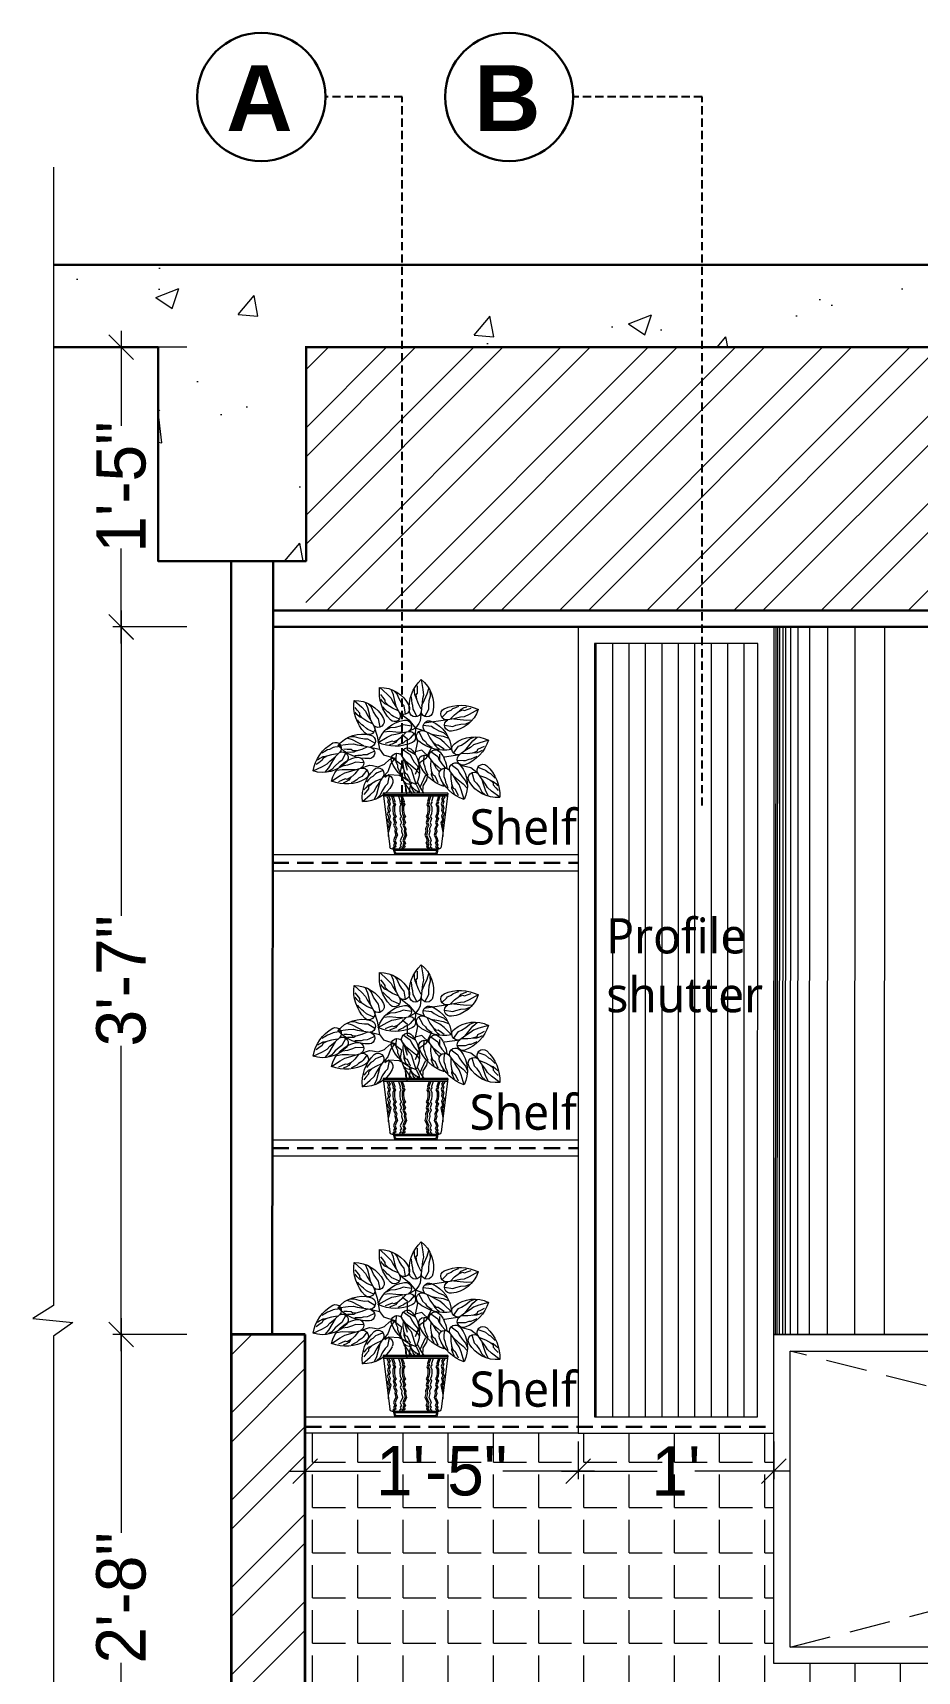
# Model space of a CAD drawing. Header units: millimetres. Extents: x 56222 to 3066687, y -650199 to -121287.
# Drawn here: x 140064.2 to 140118, y -185269.7 to -185170.2 of the extents above; entities that cross this region are included whole.
import ezdxf

# ---------------------------------------------------------------- set-up
doc = ezdxf.new("R2010")
doc.units = ezdxf.units.MM
doc.header["$MEASUREMENT"] = 0
doc.header["$PDMODE"] = 35
for name, pattern in [('00 . GROUND FLOOR$0$DASHED', [0.75, 0.5, -0.25]), ('DASHED', [0.75, 0.5, -0.25]), ('DASHED2', [0.375, 0.25, -0.125]), ('DASHEDX2', [1.5, 1, -0.5])]:
    doc.linetypes.add(name, pattern=pattern)
doc.layers.get('Defpoints').update_dxf_attribs({"color": 220})
doc.layers.add('AR HATCH-7', color=7, linetype='Continuous')
doc.layers.add('str coll', color=6, linetype='Continuous')
for name, color, linetype, lineweight in [('DIM.', 250, 'Continuous', 13), ('ELEVATION', 250, 'Continuous', 9), ('FURNITURE', 32, 'Continuous', 9), ('furniture dimensions', 1, 'DASHED', 0), ('FURNITURE-1', 252, 'Continuous', 13), ('Labelling', 1, 'Continuous', 25), ('SECTION ( SLAB PLine )', 104, 'Continuous', 30), ('Text', 7, 'Continuous', 15), ('wall', 7, 'Continuous', 30)]:
    doc.layers.add(name, color=color, linetype=linetype, lineweight=lineweight)
doc.layers.add('hatch', color=250, linetype='Continuous', lineweight=9, transparency=0.5)
doc.styles.add('century g', font='GOTHIC.TTF')
doc.styles.get("Standard").update_dxf_attribs({"font": 'arial.ttf', "height": 6})
doc.dimstyles.new('Archana', dxfattribs={"dimtxt": 2, "dimasz": 0.75, "dimexe": 0.5, "dimexo": 0.5, "dimgap": 0, "dimtad": 0, "dimzin": 0, "dimdsep": 46, "dimlunit": 4, "dimtxsty": 'century g', "dimblk": 'OBLIQUE', "dimcen": 0, "dimdle": 1, "dimclrd": 256, "dimclre": 256, "dimclrt": 256, "dimadec": 0, "dimazin": 0, "dimtfac": 1, "dimtofl": 0, "dimtmove": 1, "dimatfit": 3, "dimfxl": 1, "dimfxlon": 1, "dimtolj": 1, "dimtzin": 0, "dimlwd": -1, "dimlwe": -1, "dimarcsym": 0})

# ---------------------------------------------------------------- blocks, each defined once
blk = doc.blocks.new('_Oblique')
at = {"layer": 'wall', "color": 0, "lineweight": -2}
blk.add_line((-0.5, -0.5), (0.5, 0.5), dxfattribs=at)
blk = doc.blocks.new('*D308')
at = {"layer": 'Defpoints', "color": 0, "linetype": 'Continuous', "lineweight": 30, "transparency": 16777216}
for p in [(140069.627, -185249.264), (140077.89, -185249.264), (140080.812, -185281.264)]:
    blk.add_point(p, dxfattribs=at)
at = {"layer": 'furniture dimensions', "color": 5, "linetype": 'Continuous', "transparency": 16777216}
for p, q in [((140069.627, -185248.264), (140069.627, -185261.309)), ((140073.627, -185249.264), (140069.127, -185249.264)), ((140069.627, -185282.264), (140069.627, -185269.22))]:
    blk.add_line(p, q, dxfattribs=at)
at = {"layer": 'furniture dimensions', "color": 5, "linetype": 'ByBlock', "transparency": 16777216}
blk.add_line((140073.627, -185281.264), (140069.127, -185281.264), dxfattribs=at)
at = {"layer": 'furniture dimensions', "color": 5, "linetype": 'Continuous', "transparency": 16777216, "xscale": 1.5, "yscale": 1.5, "zscale": 1.5}
for p, rotation in [((140069.627, -185249.264), 90), ((140069.627, -185281.264), 270)]:
    blk.add_blockref('_Oblique', p, dxfattribs=dict(at, rotation=rotation))
at = {"layer": 'furniture dimensions', "linetype": 'Continuous', "lineweight": 0, "transparency": 16777216, "insert": (140069.627, -185265.264), "char_height": 3, "attachment_point": 5, "rotation": 90, "style": 'century g'}
blk.add_mtext('\\A1;2\'-8"', dxfattribs=at)
blk = doc.blocks.new('*D309')
at = {"layer": 'Defpoints', "color": 0, "linetype": 'Continuous', "lineweight": 30, "transparency": 16777216}
for p in [(140069.627, -185206.265), (140078.86, -185206.265), (140077.89, -185249.264)]:
    blk.add_point(p, dxfattribs=at)
at = {"layer": 'furniture dimensions', "color": 5, "linetype": 'Continuous', "transparency": 16777216}
for p, q in [((140069.627, -185205.265), (140069.627, -185223.821)), ((140073.627, -185206.265), (140069.127, -185206.265)), ((140069.627, -185250.264), (140069.627, -185231.709))]:
    blk.add_line(p, q, dxfattribs=at)
at = {"layer": 'furniture dimensions', "color": 5, "linetype": 'ByBlock', "transparency": 16777216}
blk.add_line((140073.627, -185249.264), (140069.127, -185249.264), dxfattribs=at)
at = {"layer": 'furniture dimensions', "color": 5, "linetype": 'Continuous', "transparency": 16777216, "xscale": 1.5, "yscale": 1.5, "zscale": 1.5}
for p, rotation in [((140069.627, -185206.265), 90), ((140069.627, -185249.264), 270)]:
    blk.add_blockref('_Oblique', p, dxfattribs=dict(at, rotation=rotation))
at = {"layer": 'furniture dimensions', "linetype": 'Continuous', "lineweight": 0, "transparency": 16777216, "insert": (140069.627, -185227.765), "char_height": 3, "attachment_point": 5, "rotation": 90, "style": 'century g'}
blk.add_mtext('\\A1;3\'-7"', dxfattribs=at)
blk = doc.blocks.new('*D310')
at = {"layer": 'Defpoints', "color": 0, "linetype": 'Continuous', "lineweight": 30, "transparency": 16777216}
for p in [(140069.627, -185189.264), (140080.812, -185189.264), (140080.812, -185206.264)]:
    blk.add_point(p, dxfattribs=at)
at = {"layer": 'furniture dimensions', "color": 5, "linetype": 'Continuous', "transparency": 16777216}
for p, q in [((140069.627, -185188.264), (140069.627, -185194.043)), ((140073.627, -185189.264), (140069.127, -185189.264)), ((140069.627, -185207.264), (140069.627, -185201.485))]:
    blk.add_line(p, q, dxfattribs=at)
at = {"layer": 'furniture dimensions', "color": 5, "linetype": 'ByBlock', "transparency": 16777216}
blk.add_line((140073.627, -185206.264), (140069.127, -185206.264), dxfattribs=at)
at = {"layer": 'furniture dimensions', "color": 5, "linetype": 'Continuous', "transparency": 16777216, "xscale": 1.5, "yscale": 1.5, "zscale": 1.5}
for p, rotation in [((140069.627, -185189.264), 90), ((140069.627, -185206.264), 270)]:
    blk.add_blockref('_Oblique', p, dxfattribs=dict(at, rotation=rotation))
at = {"layer": 'furniture dimensions', "linetype": 'Continuous', "lineweight": 0, "transparency": 16777216, "insert": (140069.627, -185197.764), "char_height": 3, "attachment_point": 5, "rotation": 90, "style": 'century g'}
blk.add_mtext('\\A1;1\'-5"', dxfattribs=at)
blk = doc.blocks.new('RH')
at = {"color": 251, "true_color": 0x636466}
for p, q in [((137588.9421, 17688.3348), (137589.1437, 17688.3348)), ((137588.9421, 17688.3348), (137588.9627, 17688.1676)), ((137588.9421, 17688.3303), (137589.1437, 17688.3303)), ((137588.9421, 17688.3259), (137589.1437, 17688.3259)), ((137589.1437, 17688.3348), (137589.1232, 17688.1676)), ((137588.9577, 17688.2147), (137588.9577, 17688.1997)), ((137589.1282, 17688.2147), (137589.1282, 17688.1997)), ((137588.9708, 17688.1603), (137589.1151, 17688.1603))]:
    blk.add_line(p, q, dxfattribs=at)
for points in [[(137589.0256, 17688.6903), (137589.0201, 17688.6588), (137589.0182, 17688.6417), (137589.0207, 17688.6296), (137589.0226, 17688.6087), (137589.0256, 17688.5897)], [(137589.0391, 17688.629), (137589.0404, 17688.6429), (137589.0366, 17688.648), (137589.0366, 17688.6607), (137589.0366, 17688.6708)], [(137589.1549, 17688.6657), (137589.1311, 17688.6443), (137589.119, 17688.632), (137589.1136, 17688.621), (137589.1022, 17688.6034), (137589.0928, 17688.5865)], [(137589.0132, 17688.5747), (137589.001, 17688.5979), (137589.0017, 17688.6081), (137588.9998, 17688.6246), (137588.996, 17688.6398), (137588.9972, 17688.6537)], [(137589.0226, 17688.6087), (137589.0144, 17688.6271), (137589.0061, 17688.6455), (137589.0017, 17688.6626)], [(137589.0252, 17688.5973), (137589.034, 17688.6144), (137589.0404, 17688.6328), (137589.0442, 17688.6398), (137589.0455, 17688.6505), (137589.0455, 17688.6594)], [(137589.0382, 17688.5747), (137589.0474, 17688.5922), (137589.0499, 17688.5973), (137589.0512, 17688.6093), (137589.0537, 17688.6157), (137589.0543, 17688.6258), (137589.055, 17688.636)], [(137589.0738, 17688.5824), (137589.0785, 17688.6082), (137589.0853, 17688.6158), (137589.094, 17688.6299), (137589.1004, 17688.6443), (137589.11, 17688.6544)], [(137589.0971, 17688.5928), (137589.1147, 17688.6008), (137589.131, 17688.6113), (137589.1383, 17688.6145), (137589.146, 17688.6222), (137589.1515, 17688.6291)], [(137589.1022, 17688.6034), (137589.107, 17688.6229), (137589.1119, 17688.6425), (137589.119, 17688.6587)], [(137589.1277, 17688.6091), (137589.1373, 17688.6193), (137589.1374, 17688.6257), (137589.1453, 17688.6356), (137589.1515, 17688.6436)], [(137589.1537, 17688.5418), (137589.1585, 17688.5676), (137589.1652, 17688.5752), (137589.1739, 17688.5893), (137589.1803, 17688.6037), (137589.1899, 17688.6139)], [(137589.2349, 17688.6251), (137589.211, 17688.6037), (137589.1989, 17688.5914), (137589.1935, 17688.5804), (137589.1821, 17688.5628), (137589.1727, 17688.5459)], [(137589.1821, 17688.5628), (137589.187, 17688.5823), (137589.1918, 17688.6019), (137589.1989, 17688.6181)], [(137588.8465, 17688.5963), (137588.8747, 17688.5811), (137588.8903, 17688.5739), (137588.9025, 17688.5726), (137588.923, 17688.5678), (137588.942, 17688.5647)], [(137588.923, 17688.5678), (137588.903, 17688.5657), (137588.8829, 17688.5637), (137588.8653, 17688.5648)], [(137588.9089, 17688.5898), (137588.8961, 17688.5954), (137588.8901, 17688.5934), (137588.878, 17688.5974), (137588.8684, 17688.6006)], [(137588.9346, 17688.5667), (137588.9212, 17688.5805), (137588.9057, 17688.5922), (137588.9003, 17688.598), (137588.8904, 17688.6026), (137588.882, 17688.6054)], [(137588.9602, 17688.5719), (137588.9464, 17688.5862), (137588.9424, 17688.5902), (137588.9314, 17688.5951), (137588.9261, 17688.5995), (137588.9167, 17688.6033), (137588.9073, 17688.6071)], [(137588.942, 17688.5647), (137589.0153, 17688.5539)], [(137589.0256, 17688.5897), (137589.0278, 17688.5616), (137589.0321, 17688.5529), (137589.0429, 17688.5386), (137589.0436, 17688.5171), (137589.0364, 17688.497), (137589.0452, 17688.4584)], [(137589.0928, 17688.5865), (137589.0639, 17688.5642), (137589.0429, 17688.5386)], [(137589.0934, 17688.567), (137589.1115, 17688.5751), (137589.1166, 17688.5775), (137589.125, 17688.5862), (137589.1309, 17688.5896), (137589.1377, 17688.5972), (137589.1445, 17688.6048)], [(137589.1733, 17688.5264), (137589.1914, 17688.5345), (137589.1965, 17688.5369), (137589.205, 17688.5456), (137589.2109, 17688.5491), (137589.2176, 17688.5566), (137589.2244, 17688.5642)], [(137589.177, 17688.5522), (137589.1946, 17688.5602), (137589.2109, 17688.5708), (137589.2182, 17688.5739), (137589.2259, 17688.5816), (137589.2314, 17688.5886)], [(137589.2076, 17688.5685), (137589.2172, 17688.5787), (137589.2173, 17688.5851), (137589.2252, 17688.595), (137589.2314, 17688.603)], [(137588.9524, 17688.5482), (137588.9265, 17688.5439), (137588.917, 17688.5477), (137588.9008, 17688.5511), (137588.8852, 17688.5522), (137588.8723, 17688.5578)], [(137588.9308, 17688.4712), (137588.9534, 17688.4938), (137588.9664, 17688.5052), (137588.9777, 17688.51), (137588.996, 17688.5204), (137589.0133, 17688.5288)], [(137588.996, 17688.5204), (137588.9762, 17688.5167), (137588.9564, 17688.5129), (137588.9398, 17688.5068)], [(137589.0185, 17688.5476), (137588.9925, 17688.5443), (137588.9845, 17688.5379), (137588.9699, 17688.5301), (137588.9552, 17688.5245), (137588.9445, 17688.5155)], [(137589.0068, 17688.5248), (137588.9978, 17688.5078), (137588.9864, 17688.492), (137588.9828, 17688.4849), (137588.9747, 17688.4777), (137588.9674, 17688.4726)], [(137589.0328, 17688.5271), (137589.0236, 17688.5095), (137589.0209, 17688.5045), (137589.0118, 17688.4966), (137589.008, 17688.4909), (137589.0001, 17688.4846), (137588.9921, 17688.4783)], [(137589.0133, 17688.5288), (137589.0429, 17688.5386), (137589.0649, 17688.528)], [(137589.0427, 17688.4551), (137589.0679, 17688.4692), (137589.0679, 17688.5036), (137589.0841, 17688.5177)], [(137589.0466, 17688.5213), (137589.06, 17688.5067), (137589.0639, 17688.5026), (137589.0748, 17688.4974), (137589.0799, 17688.4928), (137589.0893, 17688.4888), (137589.0986, 17688.4848)], [(137589.055, 17688.5448), (137589.081, 17688.5484), (137589.0903, 17688.5444), (137589.1064, 17688.5406), (137589.1221, 17688.5391), (137589.1348, 17688.5332)], [(137589.1596, 17688.4941), (137589.1318, 17688.51), (137589.1164, 17688.5175), (137589.1042, 17688.5192), (137589.0838, 17688.5245), (137589.0649, 17688.528)], [(137589.0722, 17688.5259), (137589.0854, 17688.5118), (137589.1005, 17688.4996), (137589.1058, 17688.4937), (137589.1155, 17688.4889), (137589.1239, 17688.4859)], [(137589.0838, 17688.5245), (137589.1039, 17688.526), (137589.124, 17688.5276), (137589.1416, 17688.526)], [(137589.1727, 17688.5459), (137589.163, 17688.5137), (137589.1553, 17688.4724)], [(137589.1695, 17688.4911), (137589.1922, 17688.5043), (137589.2023, 17688.5042), (137589.2187, 17688.5069), (137589.2337, 17688.5115), (137589.2477, 17688.5109)], [(137588.8147, 17688.501), (137588.8453, 17688.4919), (137588.8615, 17688.4859), (137588.8711, 17688.4783), (137588.889, 17688.4672), (137588.9046, 17688.456)], [(137588.8634, 17688.4615), (137588.8504, 17688.4666), (137588.8476, 17688.4723), (137588.8362, 17688.478), (137588.8272, 17688.4826)], [(137588.898, 17688.4598), (137588.8788, 17688.4595), (137588.8595, 17688.4621), (137588.8515, 17688.4618), (137588.8413, 17688.4655), (137588.8334, 17688.4695)], [(137588.889, 17688.4672), (137588.8762, 17688.4828), (137588.8635, 17688.4984), (137588.8502, 17688.5101)], [(137588.9236, 17688.4604), (137588.9083, 17688.4817), (137588.8989, 17688.4856), (137588.8851, 17688.4947), (137588.8732, 17688.5049), (137588.8601, 17688.5101)], [(137588.9948, 17688.4653), (137588.9735, 17688.4499), (137588.9695, 17688.4406), (137588.9605, 17688.4267), (137588.9503, 17688.4148), (137588.9498, 17688.4135)], [(137588.9887, 17688.4953), (137588.978, 17688.4862), (137588.9717, 17688.4865), (137588.9613, 17688.4792), (137588.953, 17688.4734)], [(137589.0429, 17688.3947), (137589.0274, 17688.4328), (137589.0092, 17688.445), (137588.991, 17688.4814)], [(137588.9992, 17688.4463), (137589.0234, 17688.4692), (137589.0438, 17688.4646)], [(137589.0811, 17688.471), (137589.0599, 17688.4556), (137589.0559, 17688.4463), (137589.0468, 17688.4324), (137589.0366, 17688.4205), (137589.0315, 17688.4074)], [(137589.1035, 17688.4598), (137589.1039, 17688.44), (137589.1039, 17688.4344), (137589.0996, 17688.423), (137589.0991, 17688.4162), (137589.0951, 17688.4069), (137589.0911, 17688.3975)], [(137589.0974, 17688.5021), (137589.1101, 17688.4962), (137589.1161, 17688.4981), (137589.1281, 17688.4938), (137589.1376, 17688.4904)], [(137589.1851, 17688.4794), (137589.1553, 17688.4724), (137589.1434, 17688.4555), (137589.1078, 17688.4447), (137589.1214, 17688.4254), (137589.1289, 17688.4022), (137589.1444, 17688.3865)], [(137589.1708, 17688.4661), (137589.1888, 17688.4578), (137589.1939, 17688.4555), (137589.206, 17688.4548), (137589.2125, 17688.4526), (137589.2227, 17688.4525), (137589.2328, 17688.4524)], [(137589.2856, 17688.4844), (137589.2539, 17688.4884), (137589.2367, 17688.4894), (137589.2248, 17688.4863), (137589.204, 17688.4833), (137589.1851, 17688.4794)], [(137589.1927, 17688.4802), (137589.2103, 17688.4722), (137589.2289, 17688.4668), (137589.2361, 17688.4633), (137589.2469, 17688.4626), (137589.2558, 17688.463)], [(137589.204, 17688.4833), (137589.2219, 17688.4925), (137589.2399, 17688.5016), (137589.2568, 17688.5069)], [(137589.2251, 17688.4679), (137589.2391, 17688.4673), (137589.2439, 17688.4713), (137589.2566, 17688.472), (137589.2667, 17688.4725)], [(137589.2612, 17688.4609), (137589.2732, 17688.4376), (137589.2819, 17688.4323), (137589.2943, 17688.4212), (137589.3046, 17688.4094), (137589.3167, 17688.4024)], [(137589.2755, 17688.4813), (137589.2952, 17688.4788), (137589.3008, 17688.4779), (137589.3114, 17688.4721), (137589.318, 17688.4705), (137589.3267, 17688.4652), (137589.3353, 17688.4599)], [(137589.363, 17688.4047), (137589.334, 17688.4182), (137589.3189, 17688.4265), (137589.3105, 17688.4355), (137589.2944, 17688.4491), (137589.2806, 17688.4625)], [(137588.848, 17688.4163), (137588.8294, 17688.4095), (137588.8241, 17688.4075), (137588.815, 17688.3994), (137588.8089, 17688.3964), (137588.8016, 17688.3893), (137588.7943, 17688.3822)], [(137588.8472, 17688.3968), (137588.8696, 17688.4146), (137588.9024, 17688.4222)], [(137588.9124, 17688.438), (137588.8926, 17688.4377), (137588.8869, 17688.4377), (137588.8756, 17688.4419), (137588.8688, 17688.4425), (137588.8595, 17688.4465), (137588.8501, 17688.4505)], [(137588.9313, 17688.4245), (137588.9101, 17688.4091), (137588.9061, 17688.3998), (137588.8971, 17688.3859), (137588.8869, 17688.374), (137588.8818, 17688.3609)], [(137588.9553, 17688.4467), (137588.9526, 17688.449), (137588.9046, 17688.456)], [(137588.9537, 17688.4133), (137588.9541, 17688.3935), (137588.9541, 17688.3879), (137588.9499, 17688.3765), (137588.9493, 17688.3697), (137588.9453, 17688.3604), (137588.9414, 17688.351)], [(137588.988, 17688.4307), (137588.9724, 17688.4179), (137588.9623, 17688.4096)], [(137588.9669, 17688.4366), (137588.9667, 17688.4369), (137588.9667, 17688.4571)], [(137588.9684, 17688.4008), (137588.9693, 17688.4032), (137588.9769, 17688.4128), (137588.988, 17688.4307), (137588.9992, 17688.4463)], [(137588.9954, 17688.4397), (137588.9957, 17688.4205), (137588.9931, 17688.4012), (137588.9934, 17688.3932), (137588.9897, 17688.383), (137588.9858, 17688.3751)], [(137589.0171, 17688.4541), (137589.0175, 17688.4344), (137589.0175, 17688.4287), (137589.0133, 17688.4173), (137589.0127, 17688.4105), (137589.0087, 17688.4012), (137589.0048, 17688.3918)], [(137589.0744, 17688.4363), (137589.0588, 17688.4236), (137589.0432, 17688.4108), (137589.0315, 17688.3975)], [(137589.0406, 17688.362), (137589.0497, 17688.3927), (137589.0556, 17688.4088), (137589.0633, 17688.4185), (137589.0744, 17688.4363), (137589.0856, 17688.452)], [(137589.0523, 17688.3333), (137589.078, 17688.3682), (137589.0902, 17688.4005), (137589.0861, 17688.4227), (137589.1145, 17688.445)], [(137589.0801, 17688.4108), (137589.075, 17688.3978), (137589.0693, 17688.3949), (137589.0636, 17688.3836), (137589.0591, 17688.3745)], [(137589.0679, 17688.4066), (137589.076, 17688.4349), (137589.0902, 17688.4591)], [(137589.0817, 17688.4454), (137589.082, 17688.4261), (137589.0795, 17688.4069), (137589.0798, 17688.3989), (137589.0761, 17688.3887), (137589.0721, 17688.3808)], [(137589.2134, 17688.413), (137589.1868, 17688.4224), (137589.1772, 17688.4219), (137589.1597, 17688.4178), (137589.1397, 17688.4258), (137589.1242, 17688.4405), (137589.1108, 17688.4456)], [(137589.2047, 17688.4305), (137589.2308, 17688.4323), (137589.2399, 17688.4276), (137589.2557, 17688.4227), (137589.2712, 17688.4201), (137589.2835, 17688.4134)], [(137589.3055, 17688.3726), (137589.2789, 17688.3904), (137589.264, 17688.399), (137589.252, 17688.4015), (137589.232, 17688.4082), (137589.2134, 17688.413)], [(137589.2206, 17688.4104), (137589.2327, 17688.3954), (137589.247, 17688.3822), (137589.2518, 17688.3759), (137589.2612, 17688.3705), (137589.2693, 17688.3669)], [(137589.232, 17688.4082), (137589.2522, 17688.4084), (137589.2723, 17688.4085), (137589.2898, 17688.4057)], [(137589.2866, 17688.4577), (137589.3057, 17688.4551), (137589.3244, 17688.4498), (137589.3323, 17688.4489), (137589.3418, 17688.4437), (137589.3491, 17688.4386)], [(137589.2944, 17688.4491), (137589.3048, 17688.4317), (137589.3151, 17688.4144), (137589.3265, 17688.401)], [(137589.3205, 17688.4509), (137589.3327, 17688.4439), (137589.3346, 17688.4379), (137589.345, 17688.4306), (137589.3533, 17688.4248)], [(137588.7795, 17688.3223), (137588.8048, 17688.3419), (137588.8177, 17688.3533), (137588.824, 17688.3639), (137588.8366, 17688.3807), (137588.8472, 17688.3968)], [(137588.8108, 17688.3767), (137588.8004, 17688.3673), (137588.7998, 17688.361), (137588.7913, 17688.3516), (137588.7845, 17688.3441)], [(137588.8424, 17688.3908), (137588.8243, 17688.3841), (137588.8073, 17688.3748), (137588.7998, 17688.3722), (137588.7916, 17688.365), (137588.7856, 17688.3585)], [(137588.8366, 17688.3807), (137588.8304, 17688.3615), (137588.8241, 17688.3423), (137588.8159, 17688.3267)], [(137588.8665, 17688.3995), (137588.8598, 17688.3741), (137588.8525, 17688.367), (137588.8429, 17688.3536), (137588.8355, 17688.3397), (137588.8251, 17688.3303)], [(137588.9246, 17688.3898), (137588.909, 17688.3771), (137588.8934, 17688.3643), (137588.8818, 17688.351)], [(137588.8908, 17688.3155), (137588.8999, 17688.3462), (137588.9059, 17688.3623), (137588.9135, 17688.372), (137588.9246, 17688.3898), (137588.9358, 17688.4055)], [(137588.9303, 17688.3643), (137588.9252, 17688.3513), (137588.9195, 17688.3484), (137588.9139, 17688.3371), (137588.9093, 17688.328)], [(137588.932, 17688.3989), (137588.9323, 17688.3796), (137588.9297, 17688.3604), (137588.93, 17688.3524), (137588.9263, 17688.3422), (137588.9224, 17688.3343)], [(137588.9543, 17688.3563), (137588.9577, 17688.368)], [(137588.9937, 17688.4051), (137588.9886, 17688.3921), (137588.9829, 17688.3893), (137588.9773, 17688.3779), (137588.9727, 17688.3688)], [(137589.0056, 17688.3937), (137589.0087, 17688.3769), (137589.0201, 17688.3586), (137589.021, 17688.3348)], [(137589.0286, 17688.3538), (137589.0112, 17688.3904), (137589.0085, 17688.392)], [(137589.0156, 17688.3345), (137589.0286, 17688.3538), (137589.0371, 17688.37)], [(137589.0406, 17688.362), (137589.0327, 17688.346), (137589.03, 17688.3348)], [(137589.0453, 17688.3359), (137589.0504, 17688.3428), (137589.0583, 17688.3624), (137589.0712, 17688.3649), (137589.0813, 17688.375)], [(137589.0558, 17688.3681), (137589.0579, 17688.364), (137589.0629, 17688.3443), (137589.0629, 17688.3351)], [(137589.0643, 17688.3769), (137589.0942, 17688.3904), (137589.1266, 17688.3924), (137589.1387, 17688.3843)], [(137589.0763, 17688.3649), (137589.0737, 17688.351), (137589.0744, 17688.3428), (137589.0712, 17688.3359)], [(137589.1252, 17688.39), (137589.1307, 17688.3644), (137589.1377, 17688.357), (137589.1468, 17688.3431), (137589.1536, 17688.329), (137589.1635, 17688.3191)], [(137589.1444, 17688.406), (137589.1627, 17688.3984), (137589.1679, 17688.3961), (137589.1766, 17688.3877), (137589.1826, 17688.3845), (137589.1896, 17688.3771), (137589.1965, 17688.3697)], [(137589.2088, 17688.3091), (137589.1843, 17688.3298), (137589.1719, 17688.3417), (137589.1661, 17688.3526), (137589.1542, 17688.3699), (137589.1444, 17688.3865)], [(137589.1489, 17688.3803), (137589.1667, 17688.3728), (137589.1833, 17688.3628), (137589.1907, 17688.3598), (137589.1986, 17688.3524), (137589.2042, 17688.3456)], [(137589.1542, 17688.3699), (137589.1596, 17688.3505), (137589.1651, 17688.3311), (137589.1726, 17688.3151)], [(137589.1799, 17688.3649), (137589.1898, 17688.355), (137589.1901, 17688.3486), (137589.1982, 17688.3389), (137589.2047, 17688.3311)], [(137589.1946, 17688.4076), (137589.207, 17688.3921), (137589.2106, 17688.3878), (137589.2211, 17688.3818), (137589.2259, 17688.3769), (137589.235, 17688.3722), (137589.244, 17688.3676)], [(137589.244, 17688.3849), (137589.2563, 17688.3782), (137589.2624, 17688.3796), (137589.274, 17688.3745), (137589.2833, 17688.3704)], [(137588.9516, 17688.3234), (137588.957, 17688.3148), (137588.9538, 17688.3094), (137588.9575, 17688.2996), (137588.9543, 17688.2899), (137588.957, 17688.2791), (137588.9527, 17688.2705), (137588.957, 17688.2618), (137588.9538, 17688.2488), (137588.9592, 17688.2413), (137588.9555, 17688.2258)], [(137588.9565, 17688.3256), (137588.9619, 17688.3169), (137588.9586, 17688.3115), (137588.9624, 17688.3018), (137588.9592, 17688.2921), (137588.9619, 17688.2813), (137588.9575, 17688.2726), (137588.9619, 17688.264), (137588.9586, 17688.251), (137588.964, 17688.2434), (137588.957, 17688.2136)], [(137588.9666, 17688.3259), (137588.972, 17688.3097), (137588.9708, 17688.3062), (137588.9743, 17688.2998), (137588.9708, 17688.2922), (137588.9708, 17688.2823), (137588.972, 17688.2695), (137588.9761, 17688.2619), (137588.9714, 17688.2561), (137588.9761, 17688.2433), (137588.9726, 17688.2357), (137588.9778, 17688.2246), (137588.9766, 17688.2159), (137588.9801, 17688.2037), (137588.9761, 17688.1967), (137588.9726, 17688.1868), (137588.9766, 17688.1792), (137588.9726, 17688.1734), (137588.9755, 17688.1675), (137588.9702, 17688.164), (137588.9726, 17688.1606)], [(137588.9712, 17688.3259), (137588.9766, 17688.3097), (137588.9755, 17688.3062), (137588.979, 17688.2998), (137588.9755, 17688.2922), (137588.9755, 17688.2823), (137588.9766, 17688.2695), (137588.9807, 17688.2619), (137588.9761, 17688.2561), (137588.9807, 17688.2433), (137588.9772, 17688.2357), (137588.9825, 17688.2246), (137588.9813, 17688.2159), (137588.9848, 17688.2037), (137588.9807, 17688.1967), (137588.9772, 17688.1868), (137588.9813, 17688.1792), (137588.9772, 17688.1734), (137588.9801, 17688.1675), (137588.9749, 17688.164), (137588.9772, 17688.1606)], [(137588.9878, 17688.3259), (137588.9932, 17688.3097), (137588.9921, 17688.3062), (137588.9956, 17688.2998), (137588.9921, 17688.2922), (137588.9921, 17688.2823), (137588.9932, 17688.2695), (137588.9973, 17688.2619), (137588.9926, 17688.2561), (137588.9973, 17688.2433), (137588.9938, 17688.2357), (137588.9991, 17688.2246), (137588.9979, 17688.2159), (137589.0014, 17688.2037), (137588.9973, 17688.1967), (137588.9938, 17688.1868), (137588.9979, 17688.1792), (137588.9938, 17688.1734), (137588.9967, 17688.1675), (137588.9915, 17688.164), (137588.9938, 17688.1606)], [(137588.9954, 17688.3259), (137589.0008, 17688.3097), (137588.9996, 17688.3062), (137589.0031, 17688.2998), (137588.9996, 17688.2922), (137588.9996, 17688.2823), (137589.0008, 17688.2695), (137589.0049, 17688.2619), (137589.0002, 17688.2561), (137589.0049, 17688.2433), (137589.0014, 17688.2357), (137589.0066, 17688.2246), (137589.0055, 17688.2159), (137589.009, 17688.2037), (137589.0049, 17688.1967), (137589.0014, 17688.1868), (137589.0055, 17688.1792), (137589.0014, 17688.1734), (137589.0043, 17688.1675), (137588.9991, 17688.164), (137589.0014, 17688.1606)], [(137589.0001, 17688.3259), (137589.0055, 17688.3097), (137589.0043, 17688.3062), (137589.0078, 17688.2998), (137589.0043, 17688.2922), (137589.0043, 17688.2823), (137589.0055, 17688.2695), (137589.0096, 17688.2619), (137589.0049, 17688.2561), (137589.0096, 17688.2433), (137589.0061, 17688.2357), (137589.0113, 17688.2246), (137589.0101, 17688.2159), (137589.0136, 17688.2037), (137589.0096, 17688.1967), (137589.0061, 17688.1868), (137589.0101, 17688.1792), (137589.0061, 17688.1734), (137589.009, 17688.1675), (137589.0037, 17688.164), (137589.0061, 17688.1606)], [(137589.021, 17688.3348), (137589.0218, 17688.3354)], [(137589.0376, 17688.342), (137589.0368, 17688.3348)], [(137589.073, 17688.3512), (137589.0703, 17688.3288), (137589.0704, 17688.3282)], [(137589.0841, 17688.3259), (137589.0787, 17688.3097), (137589.0799, 17688.3062), (137589.0764, 17688.2998), (137589.0799, 17688.2922), (137589.0799, 17688.2823), (137589.0787, 17688.2695), (137589.0746, 17688.2619), (137589.0793, 17688.2561), (137589.0746, 17688.2433), (137589.0781, 17688.2357), (137589.0729, 17688.2246), (137589.074, 17688.2159), (137589.0705, 17688.2037), (137589.0746, 17688.1967), (137589.0781, 17688.1868), (137589.074, 17688.1792), (137589.0781, 17688.1734), (137589.0752, 17688.1675), (137589.0805, 17688.164), (137589.0781, 17688.1606)], [(137589.0888, 17688.3259), (137589.0834, 17688.3097), (137589.0845, 17688.3062), (137589.081, 17688.2998), (137589.0845, 17688.2922), (137589.0845, 17688.2823), (137589.0834, 17688.2695), (137589.0793, 17688.2619), (137589.0839, 17688.2561), (137589.0793, 17688.2433), (137589.0828, 17688.2357), (137589.0775, 17688.2246), (137589.0787, 17688.2159), (137589.0752, 17688.2037), (137589.0793, 17688.1967), (137589.0828, 17688.1868), (137589.0787, 17688.1792), (137589.0828, 17688.1734), (137589.0799, 17688.1675), (137589.0851, 17688.164), (137589.0828, 17688.1606)], [(137589.0964, 17688.3259), (137589.0909, 17688.3097), (137589.0921, 17688.3062), (137589.0886, 17688.2998), (137589.0921, 17688.2922), (137589.0921, 17688.2823), (137589.0909, 17688.2695), (137589.0869, 17688.2619), (137589.0915, 17688.2561), (137589.0869, 17688.2433), (137589.0904, 17688.2357), (137589.0851, 17688.2246), (137589.0863, 17688.2159), (137589.0828, 17688.2037), (137589.0869, 17688.1967), (137589.0904, 17688.1868), (137589.0863, 17688.1792), (137589.0904, 17688.1734), (137589.0874, 17688.1675), (137589.0927, 17688.164), (137589.0904, 17688.1606)], [(137589.1129, 17688.3259), (137589.1075, 17688.3097), (137589.1087, 17688.3062), (137589.1052, 17688.2998), (137589.1087, 17688.2922), (137589.1087, 17688.2823), (137589.1075, 17688.2695), (137589.1034, 17688.2619), (137589.1081, 17688.2561), (137589.1034, 17688.2433), (137589.1069, 17688.2357), (137589.1017, 17688.2246), (137589.1029, 17688.2159), (137589.0994, 17688.2037), (137589.1034, 17688.1967), (137589.1069, 17688.1868), (137589.1029, 17688.1792), (137589.1069, 17688.1734), (137589.104, 17688.1675), (137589.1093, 17688.164), (137589.1069, 17688.1606)], [(137589.1176, 17688.3259), (137589.1122, 17688.3097), (137589.1134, 17688.3062), (137589.1099, 17688.2998), (137589.1134, 17688.2922), (137589.1134, 17688.2823), (137589.1122, 17688.2695), (137589.1081, 17688.2619), (137589.1128, 17688.2561), (137589.1081, 17688.2433), (137589.1116, 17688.2357), (137589.1064, 17688.2246), (137589.1075, 17688.2159), (137589.104, 17688.2037), (137589.1081, 17688.1967), (137589.1116, 17688.1868), (137589.1075, 17688.1792), (137589.1116, 17688.1734), (137589.1087, 17688.1675), (137589.1139, 17688.164), (137589.1116, 17688.1606)], [(137589.1277, 17688.3256), (137589.1223, 17688.3169), (137589.1255, 17688.3115), (137589.1218, 17688.3018), (137589.125, 17688.2921), (137589.1223, 17688.2813), (137589.1266, 17688.2726), (137589.1223, 17688.264), (137589.1255, 17688.251), (137589.1201, 17688.2434), (137589.1272, 17688.2136)], [(137589.1326, 17688.3234), (137589.1272, 17688.3148), (137589.1304, 17688.3094), (137589.1266, 17688.2996), (137589.1299, 17688.2899), (137589.1272, 17688.2791), (137589.1315, 17688.2705), (137589.1272, 17688.2618), (137589.1304, 17688.2488), (137589.125, 17688.2413), (137589.1287, 17688.2258)]]:
    blk.add_lwpolyline(points, dxfattribs=at)
for points in [[(137589.041, 17688.3424, 0.139974), (137589.0626, 17688.3716)], [(137589.03, 17688.3348, -0.287945), (137589.044, 17688.3425, -0.484187)]]:
    blk.add_lwpolyline(points, format="xyb", dxfattribs=at)
for points in [[(137588.9738, 17688.1603), (137588.9738, 17688.1565, 0.269011), (137588.9806, 17688.1433), (137589.1036, 17688.1433, 0.269011), (137589.1104, 17688.1565), (137589.1104, 17688.1603)], [(137588.9772, 17688.1569), (137588.9772, 17688.1564, 0.24889), (137588.9816, 17688.1467), (137589.1025, 17688.1467, 0.24889), (137589.107, 17688.1564), (137589.107, 17688.1569)]]:
    blk.add_lwpolyline(points, format="xyb", close=True, dxfattribs=at)
for centre, radius, start, end in [((137589.0867, 17688.6104), 0.1006, 127.4105, 191.8989), ((137588.938, 17688.6018), 0.1245, 354.407, 45.2853), ((137589.1537, 17688.5651), 0.1006, 89.286, 153.7744), ((137589.0314, 17688.6502), 0.1245, 316.2825, 7.1608), ((137589.2336, 17688.5245), 0.1006, 89.286, 153.7744), ((137589.1113, 17688.6096), 0.1245, 316.2825, 7.1608), ((137588.903, 17688.4854), 0.1245, 66.1379, 117.0163), ((137588.9415, 17688.6293), 0.1006, 199.1414, 263.6298), ((137588.9335, 17688.5479), 0.0189, 260.3438, 63.1181), ((137588.9454, 17688.5827), 0.0183, 259.3732, 64.0887), ((137589.007, 17688.5925), 0.0189, 188.6129, 351.3871), ((137589.0438, 17688.5921), 0.0183, 187.6423, 352.3577), ((137589.0738, 17688.5446), 0.0189, 78.9376, 241.7119), ((137589.0799, 17688.6003), 0.0189, 150.4884, 313.2627), ((137589.0639, 17688.4635), 0.1006, 17.7352, 82.2236), ((137589.1086, 17688.5772), 0.0183, 149.5178, 314.2333), ((137589.1598, 17688.5597), 0.0189, 150.4884, 313.2627), ((137588.8587, 17688.4106), 0.1006, 51.4742, 115.9626), ((137589.0312, 17688.4668), 0.1006, 112.9835, 177.472), ((137589.0003, 17688.5425), 0.0189, 313.4953, 116.2695), ((137589.0217, 17688.5125), 0.0183, 312.5247, 117.2401), ((137589.0611, 17688.5101), 0.0183, 77.9671, 242.6825), ((137589.187, 17688.4981), 0.0189, 101.4612, 264.2355), ((137589.1885, 17688.5366), 0.0183, 149.5178, 314.2333), ((137589.2089, 17688.4194), 0.1006, 40.2588, 104.7472), ((137588.933, 17688.5397), 0.1245, 198.0878, 248.9661), ((137588.9105, 17688.4739), 0.0189, 251.9859, 54.7602), ((137588.9532, 17688.5937), 0.1245, 259.5971, 310.4754), ((137589.0446, 17688.4005), 0.1006, 141.5633, 173.1589), ((137588.9813, 17688.4521), 0.0189, 342.075, 144.8493), ((137589.131, 17688.4062), 0.1006, 141.5633, 206.0517), ((137589.0676, 17688.4578), 0.0189, 342.075, 144.8493), ((137589.1058, 17688.6064), 0.1245, 244.7317, 295.6101), ((137589.1007, 17688.4417), 0.0183, 341.1044, 145.8199), ((137589.1885, 17688.4613), 0.0183, 100.4906, 265.2061), ((137589.1929, 17688.5675), 0.1245, 267.2553, 318.1337), ((137589.2722, 17688.4456), 0.0189, 63.5647, 226.339), ((137589.293, 17688.4759), 0.0183, 62.5941, 227.3096), ((137589.2402, 17688.3838), 0.1245, 9.6665, 60.5449), ((137588.9038, 17688.3289), 0.1245, 132.1505, 183.0288), ((137588.8321, 17688.4072), 0.0183, 325.3858, 130.1012), ((137588.9812, 17688.3597), 0.1006, 141.5633, 206.0517), ((137588.8943, 17688.4408), 0.0183, 251.0154, 55.7308), ((137588.9178, 17688.4113), 0.0189, 342.075, 144.8493), ((137588.951, 17688.3952), 0.0183, 341.1044, 145.8199), ((137588.9154, 17688.4746), 0.1245, 288.1768, 339.0552), ((137589.0144, 17688.436), 0.0183, 341.1044, 145.8199), ((137589.0018, 17688.4803), 0.1245, 288.1768, 339.0552), ((137589.1599, 17688.3962), 0.0183, 47.4149, 212.1304), ((137589.0848, 17688.3211), 0.1245, 354.4873, 45.3657), ((137589.2083, 17688.3954), 0.0183, 73.9528, 238.6682), ((137589.2235, 17688.429), 0.0189, 74.9234, 237.6976), ((137589.2078, 17688.3488), 0.1006, 13.7209, 78.2094), ((137589.3327, 17688.5006), 0.1006, 223.053, 287.5414), ((137588.788, 17688.4225), 0.1006, 265.154, 329.6424), ((137588.8591, 17688.3821), 0.0189, 326.3564, 129.1306), ((137588.852, 17688.4338), 0.1245, 288.1768, 339.0552), ((137589.0446, 17688.4005), 0.1006, 203.601, 206.0517), ((137589.1319, 17688.3724), 0.0189, 48.3855, 211.1598), ((137589.2046, 17688.4096), 0.1006, 207.8738, 272.3622), ((137589.2597, 17688.4884), 0.1245, 240.7175, 291.5958), ((137588.9708, 17688.1685), 0.00816, 186.2058, 270), ((137589.1151, 17688.1685), 0.00816, 270, 353.7942)]:
    blk.add_arc(centre, radius, start, end, dxfattribs=at)
blk = doc.blocks.new('*D349')
at = {"layer": 'Defpoints', "color": 0, "linetype": 'Continuous', "lineweight": 30, "transparency": 16777216}
for p in [(140080.812, -185255.264), (140097.408, -185255.264), (140097.408, -185257.56)]:
    blk.add_point(p, dxfattribs=at)
at = {"layer": 'furniture dimensions', "color": 5, "linetype": 'ByBlock', "transparency": 16777216}
blk.add_line((140080.812, -185255.764), (140080.812, -185258.06), dxfattribs=at)
at = {"layer": 'furniture dimensions', "color": 5, "linetype": 'Continuous', "transparency": 16777216}
for p, q in [((140097.408, -185255.764), (140097.408, -185258.06)), ((140079.812, -185257.56), (140085.389, -185257.56)), ((140098.408, -185257.56), (140092.831, -185257.56))]:
    blk.add_line(p, q, dxfattribs=at)
at = {"layer": 'furniture dimensions', "color": 5, "linetype": 'Continuous', "transparency": 16777216, "xscale": 1.5, "yscale": 1.5, "zscale": 1.5, "rotation": 180}
blk.add_blockref('_Oblique', (140080.812, -185257.56), dxfattribs=at)
at = {"layer": 'furniture dimensions', "color": 5, "linetype": 'Continuous', "transparency": 16777216, "xscale": 1.5, "yscale": 1.5, "zscale": 1.5}
blk.add_blockref('_Oblique', (140097.408, -185257.56), dxfattribs=at)
at = {"layer": 'furniture dimensions', "linetype": 'Continuous', "lineweight": 0, "transparency": 16777216, "insert": (140089.11, -185257.56), "char_height": 3, "attachment_point": 5, "style": 'century g'}
blk.add_mtext('\\A1;1\'-5"', dxfattribs=at)
blk = doc.blocks.new('*D391')
at = {"layer": 'Defpoints', "color": 0, "linetype": 'Continuous', "lineweight": 30, "transparency": 16777216}
for p in [(140097.408, -185255.264), (140109.312, -185255.271), (140109.312, -185257.56)]:
    blk.add_point(p, dxfattribs=at)
at = {"layer": 'furniture dimensions', "color": 5, "linetype": 'ByBlock', "transparency": 16777216}
blk.add_line((140097.408, -185255.764), (140097.408, -185258.06), dxfattribs=at)
at = {"layer": 'furniture dimensions', "color": 5, "linetype": 'Continuous', "transparency": 16777216}
for p, q in [((140109.312, -185255.771), (140109.312, -185258.06)), ((140096.408, -185257.56), (140102.217, -185257.56)), ((140110.312, -185257.56), (140104.503, -185257.56))]:
    blk.add_line(p, q, dxfattribs=at)
at = {"layer": 'furniture dimensions', "color": 5, "linetype": 'Continuous', "transparency": 16777216, "xscale": 1.5, "yscale": 1.5, "zscale": 1.5, "rotation": 180}
blk.add_blockref('_Oblique', (140097.408, -185257.56), dxfattribs=at)
at = {"layer": 'furniture dimensions', "color": 5, "linetype": 'Continuous', "transparency": 16777216, "xscale": 1.5, "yscale": 1.5, "zscale": 1.5}
blk.add_blockref('_Oblique', (140109.312, -185257.56), dxfattribs=at)
at = {"layer": 'furniture dimensions', "linetype": 'Continuous', "lineweight": 0, "transparency": 16777216, "insert": (140103.36, -185257.56), "char_height": 3, "attachment_point": 5, "style": 'century g'}
blk.add_mtext("\\A1;1'", dxfattribs=at)

msp = doc.modelspace()

# ---------------------------------------------------------------- hatches: boundary and pattern name
at = {"layer": 'AR HATCH-7', "lineweight": 18, "true_color": 0x939598, "transparency": 33554687}
h = msp.add_hatch(dxfattribs=at)
h.set_pattern_fill('ANSI32', color=252, scale=10)
h.set_pattern_definition([(45, (1593.1197, -1095.0226), (-2.65165043, 2.65165043), []), (45, (1594.8875, -1095.0226), (-2.65165043, 2.65165043), [])])
h.paths.add_polyline_path([(140080.812, -185249.264), (140076.312, -185249.264), (140076.312, -185313.264), (140080.812, -185313.264)])
at = {"layer": 'FURNITURE', "lineweight": 18, "transparency": 33554600}
h = msp.add_hatch(dxfattribs=at)
h.set_pattern_fill('ANSI31', color=9, scale=8, angle=45)
h.set_pattern_definition([(90, (-336.4883, -1095.0226), (-1, 0), [])])
h.paths.add_polyline_path([(140108.338, -185207.264), (140098.408, -185207.264), (140098.408, -185254.264), (140108.313, -185254.264)])
h.paths.add_polyline_path([(140192.269, -185207.264), (140182.338, -185207.264), (140182.327, -185226.674), (140192.269, -185226.674)])
h.paths.add_polyline_path([(140192.269, -185226.674), (140182.327, -185226.674), (140182.313, -185254.264), (140192.269, -185254.264)])
at = {"layer": 'FURNITURE', "lineweight": 18, "true_color": 0xc7c8ca, "transparency": 33554687}
h = msp.add_hatch(dxfattribs=at)
h.set_pattern_fill('ANGLE', color=9, scale=10)
h.set_pattern_definition([(0, (-336.4883, -1095.0226), (0, 2.75), [2, -0.75]), (90, (-336.4883, -1095.0226), (-2.75, 2e-16), [2, -0.75])])
h.paths.add_polyline_path([(140209.812, -185264.633), (140184.899, -185264.633), (140181.312, -185262.932), (140181.312, -185269.264), (140109.312, -185269.264), (140109.312, -185255.264), (140097.408, -185255.264), (140091.312, -185255.264), (140091.312, -185280.53), (140121.312, -185280.503), (140121.312, -185280.503), (140161.812, -185280.529), (140183.527, -185280.576), (140209.812, -185281.26)])
h.paths.add_polyline_path([(140209.812, -185255.264), (140203.813, -185255.264), (140203.813, -185264.633), (140209.812, -185264.633)])
h.paths.add_polyline_path([(140203.813, -185255.264), (140193.269, -185255.264), (140181.312, -185255.264), (140181.312, -185262.932), (140184.899, -185264.633), (140203.813, -185264.633)], flags=17)
h.paths.add_polyline_path([(140091.312, -185255.264), (140080.812, -185255.264), (140080.812, -185280.514), (140091.312, -185280.514)])
at = {"layer": 'FURNITURE-1', "lineweight": 18, "true_color": 0xc7c8ca}
h = msp.add_hatch(dxfattribs=at)
h.set_pattern_fill('AR-CONC', color=9, scale=2)
h.set_pattern_definition([(50, (1593.12, -1098.023), (14.34520365, -1.2550427), [1.5, -16.5]), (355, (1593.12, -1098.023), (-2.7750267, 15.0438427), [1.2, -13.2]), (100.4514445, (1594.315, -1098.127), (11.5701769, 13.7887998), [1.2748038, -14.0228422]), (46.1842, (1593.12, -1094.023), (21.3448266, -3.3103856), [2.25, -24.75]), (96.635635, (1594.898, -1094.299), (18.693239, 19.482372), [1.9122068, -21.0342752]), (351.184164, (1593.12, -1094.023), (18.693239, 19.482372), [1.8, -19.8]), (21, (1595.12, -1095.023), (11.93814104, -8.0523778), [1.5, -16.5]), (326, (1595.12, -1095.023), (4.8663066, 14.5030009), [1.2, -13.2]), (71.451445, (1596.115, -1095.694), (16.8044475, 6.45062306), [1.2748038, -14.0228422]), (37.5, (1593.12, -1098.0226), (0.24319711, 6.65787708), [0, -13.04, 0, -13.4, 0, -13.25]), (7.5, (1593.12, -1098.023), (5.26139075, 7.88823424), [0, -7.64, 0, -12.74, 0, -5.05]), (327.5, (1588.66, -1098.0226), (10.67644872, -0.45109743), [0, -5, 0, -15.6, 0, -20.7]), (317.5, (1586.66, -1098.023), (11.6637234, 2.00209965), [0, -6.5, 0, -10.36, 0, -14.7])])
h.paths.add_polyline_path([(140209.812, -185189.264), (140222.332, -185189.264), (140222.332, -185184.264), (140065.51, -185184.264), (140065.51, -185189.264), (140071.865, -185189.264), (140071.865, -185202.264), (140080.865, -185202.264), (140080.865, -185189.264), (140152.865, -185189.264), (140152.865, -185202.264), (140209.812, -185202.264)])
at = {"layer": 'FURNITURE-1', "lineweight": 18, "transparency": 33554572}
h = msp.add_hatch(dxfattribs=at)
h.set_pattern_fill('ANSI32', color=6, scale=10)
h.set_pattern_definition([(45, (1593.1197, -1098.0226), (-2.65165043, 2.65165043), []), (45, (1594.8875, -1098.0226), (-2.65165043, 2.65165043), [])])
h.paths.add_polyline_path([(140203.812, -185202.264), (140152.865, -185202.264), (140152.865, -185189.264), (140091.312, -185189.264), (140091.312, -185205.264), (140203.812, -185205.264)])
h.paths.add_polyline_path([(140209.812, -185202.264), (140203.812, -185202.264), (140203.812, -185205.264), (140209.812, -185205.264)])
h.paths.add_polyline_path([(140091.312, -185189.264), (140080.865, -185189.264), (140080.865, -185202.264), (140080.862, -185205.264), (140091.312, -185205.264)])

# ---------------------------------------------------------------- linework, layer by layer
at = {"layer": 'ELEVATION', "lineweight": 0, "elevation": 0.129}
for points in [[(140109.312, -185249.264), (140181.312, -185249.264), (140181.312, -185269.264), (140109.312, -185269.264)], [(140110.312, -185250.264), (140180.312, -185250.264), (140180.312, -185268.264), (140110.312, -185268.264)]]:
    msp.add_lwpolyline(points, close=True, dxfattribs=at)
at = {"layer": 'FURNITURE', "lineweight": 0}
for p, q in [((140109.312, -185249.264, 0.129), (140109.338, -185206.264, 0.129)), ((140109.338, -185206.264, 0.129), (140181.338, -185206.264, 0.129)), ((140109.42, -185249.264, 0.129), (140109.446, -185206.264, 0.129)), ((140109.524, -185249.264, 0.129), (140109.55, -185206.264, 0.129)), ((140109.655, -185249.264, 0.129), (140109.682, -185206.264, 0.129)), ((140109.852, -185249.264, 0.129), (140109.878, -185206.264, 0.129)), ((140110.025, -185249.264, 0.129), (140110.051, -185206.264, 0.129)), ((140110.317, -185249.264, 0.129), (140110.343, -185206.264, 0.129)), ((140110.77, -185249.264, 0.129), (140110.796, -185206.264, 0.129)), ((140111.48, -185249.264, 0.129), (140111.507, -185206.264, 0.129)), ((140112.566, -185249.264, 0.129), (140112.593, -185206.264, 0.129)), ((140114.239, -185249.264, 0.129), (140114.265, -185206.264, 0.129)), ((140116.037, -185249.264, 0.129), (140116.063, -185206.264, 0.129)), ((140181.312, -185249.264, 0.129), (140109.312, -185249.264, 0.129))]:
    msp.add_line(p, q, dxfattribs=at)
at = {"layer": 'FURNITURE', "color": 3, "linetype": 'DASHEDX2', "lineweight": 30}
for p, q in [((140078.824, -185220.595, 0.129), (140097.408, -185220.598, 0.129)), ((140078.824, -185237.929, 0.129), (140097.408, -185237.931, 0.129)), ((140080.812, -185254.876, 0.129), (140109.312, -185254.876, 0.129))]:
    msp.add_line(p, q, dxfattribs=at)
at = {"layer": 'FURNITURE', "lineweight": 30, "elevation": 0.129}
msp.add_lwpolyline([(140078.865, -185202.264), (140078.812, -185249.264), (140076.312, -185249.264), (140076.312, -185202.264)], dxfattribs=at)
at = {"layer": 'FURNITURE', "lineweight": 0, "elevation": 0.129}
for points in [[(140109.338, -185206.264), (140097.408, -185206.264), (140097.408, -185255.264), (140109.312, -185255.264)], [(140108.338, -185207.264), (140098.408, -185207.264), (140098.408, -185254.264), (140108.313, -185254.264)], [(140078.842, -185220.096), (140097.408, -185220.098), (140097.408, -185221.098), (140078.842, -185221.096)], [(140078.824, -185237.429), (140097.408, -185237.431), (140097.408, -185238.431), (140078.824, -185238.429)], [(140080.812, -185254.264), (140097.408, -185254.264), (140097.408, -185255.264), (140080.812, -185255.264)]]:
    msp.add_lwpolyline(points, close=True, dxfattribs=at)
at = {"layer": 'FURNITURE-1', "color": 252, "linetype": '00 . GROUND FLOOR$0$DASHED', "lineweight": 25, "true_color": 0x939598, "elevation": 0.129}
for points in [[(140086.72, -185217.119), (140086.72, -185174.05), (140082.04, -185174.05)], [(140104.952, -185217.119), (140104.952, -185174.05), (140097.108, -185174.05)]]:
    msp.add_lwpolyline(points, dxfattribs=at)
at = {"layer": 'FURNITURE-1', "color": 1, "linetype": 'ByBlock', "lineweight": 30}
for centre in [(140078.143, -185174.05, 0.129), (140093.216, -185174.05, 0.129)]:
    msp.add_circle(centre, 3.897, dxfattribs=at)
at = {"layer": 'hatch', "lineweight": 35, "transparency": 33554687}
msp.add_line((140080.812, -185249.264, 0.129), (140076.312, -185249.264, 0.129), dxfattribs=at)
at = {"layer": 'hatch', "lineweight": 35, "transparency": 33554687, "elevation": 0.129}
msp.add_lwpolyline([(140076.312, -185249.264), (140076.312, -185313.264), (140080.812, -185313.264), (140080.812, -185249.264)], dxfattribs=at)
at = {"layer": 'Labelling', "color": 9, "linetype": 'DASHED2', "lineweight": 0, "ltscale": 10, "true_color": 0xc7c8ca}
for p, q in [((140110.312, -185268.264, 0.129), (140180.312, -185250.264, 0.129)), ((140180.312, -185268.264, 0.129), (140110.312, -185250.264, 0.129))]:
    msp.add_line(p, q, dxfattribs=at)
at = {"layer": 'SECTION ( SLAB PLine )', "color": 1}
for p, q in [((140222.332, -185184.264, 0.129), (140065.51, -185184.264, 0.129)), ((140071.865, -185189.264, 0.129), (140065.51, -185189.264, 0.129)), ((140152.865, -185189.264, 0.129), (140080.812, -185189.264, 0.129))]:
    msp.add_line(p, q, dxfattribs=at)
at = {"layer": 'SECTION ( SLAB PLine )', "color": 1, "elevation": 0.129}
msp.add_lwpolyline([(140080.865, -185189.264), (140080.865, -185202.264), (140071.865, -185202.264), (140071.865, -185189.264)], dxfattribs=at)
at = {"layer": 'str coll', "lineweight": 30}
for p, q in [((140209.865, -185205.264, 0.129), (140078.862, -185205.264, 0.129)), ((140209.865, -185206.264, 0.129), (140078.861, -185206.264, 0.129))]:
    msp.add_line(p, q, dxfattribs=at)
at = {"layer": 'Text', "color": 251, "linetype": 'Continuous', "lineweight": 0, "true_color": 0x636466, "elevation": 0.129}
msp.add_lwpolyline([(140065.51, -185178.317), (140065.51, -185247.503), (140064.249, -185248.284), (140066.683, -185248.534), (140065.51, -185249.371), (140065.51, -185318.5)], dxfattribs=at)

# ---------------------------------------------------------------- block references
at = {"layer": 'FURNITURE', "color": 252, "true_color": 0x939598, "xscale": -19.45028842556015, "yscale": 19.45028842556015, "zscale": 19.45028842556015}
for p in [(2816234.091, -529259.587, 0.129), (2816234.091, -529276.92, 0.129), (2816234.091, -529293.754, 0.129)]:
    msp.add_blockref('RH', p, dxfattribs=at)

# ---------------------------------------------------------------- texts
at = {"layer": 'DIM.', "color": 1, "char_height": 4, "attachment_point": 1}
for s, insert in [('{\\fArial|b1|i0|c0|p34;A}', (140076.013, -185172.127, 0.129)), ('{\\fArial|b1|i0|c0|p34;B}', (140091.086, -185172.127, 0.129))]:
    msp.add_mtext_dynamic_manual_height_columns(s, width=81.87572, gutter_width=1.128, heights=[0], dxfattribs=dict(at, insert=insert))
at = {"layer": 'Text', "ltscale": 20, "char_height": 2.14365, "width": 39.27782, "attachment_point": 1}
for s, insert in [('{\\fMalgun Gothic|b0|i0|c0|p34;\\C1;Shelf}', (140090.815, -185217.341, 0.129)), ('{\\fMalgun Gothic|b0|i0|c0|p34;\\C1;Profile \\Pshutter}', (140099.128, -185223.961, 0.129)), ('{\\fMalgun Gothic|b0|i0|c0|p34;\\C1;Shelf}', (140090.815, -185234.675, 0.129)), ('{\\fMalgun Gothic|b0|i0|c0|p34;\\C1;Shelf}', (140090.815, -185251.508, 0.129))]:
    msp.add_mtext(s, dxfattribs=dict(at, insert=insert))

# ---------------------------------------------------------------- dimensions: what is measured, and where the dimension line sits
at = {"layer": 'furniture dimensions', "color": 5, "linetype": 'Continuous', "lineweight": 0}
for base, p1, p2, picture, middle in [((140069.627, -185189.264, 0.129), (140080.812, -185206.264, 0.129), (140080.812, -185189.264, 0.129), '*D310', (140069.627, -185197.764, 0.129)), ((140069.627, -185206.265, 0.129), (140077.89, -185249.264, 0.129), (140078.86, -185206.265, 0.129), '*D309', (140069.627, -185227.765, 0.129)), ((140069.627, -185249.264, 0.129), (140080.812, -185281.264, 0.129), (140077.89, -185249.264, 0.129), '*D308', (140069.627, -185265.264, 0.129))]:
    dim = msp.add_linear_dim(base=base, p1=p1, p2=p2, angle=90, dimstyle='Archana', override={"dimtxt": 3, "dimasz": 1.5, "dimdec": 0, "dimclrd": 5, "dimclre": 5, "dimfxl": 4}, dxfattribs=at)
    dim.commit()
    dim.dimension.update_dxf_attribs({"geometry": picture, "text_midpoint": middle})
for base, p1, p2, picture, middle in [((140097.408, -185257.56, 0.129), (140080.812, -185255.264, 0.129), (140097.408, -185255.264, 0.129), '*D349', (140089.11, -185257.56, 0.129)), ((140109.312, -185257.56, 0.129), (140097.408, -185255.264, 0.129), (140109.312, -185255.271, 0.129), '*D391', (140103.36, -185257.56, 0.129))]:
    dim = msp.add_linear_dim(base=base, p1=p1, p2=p2, dimstyle='Archana', override={"dimtxt": 3, "dimasz": 1.5, "dimdec": 0, "dimclrd": 5, "dimclre": 5, "dimfxl": 4}, dxfattribs=at)
    dim.commit()
    dim.dimension.update_dxf_attribs({"geometry": picture, "text_midpoint": middle})

doc.saveas('drawing.dxf')
